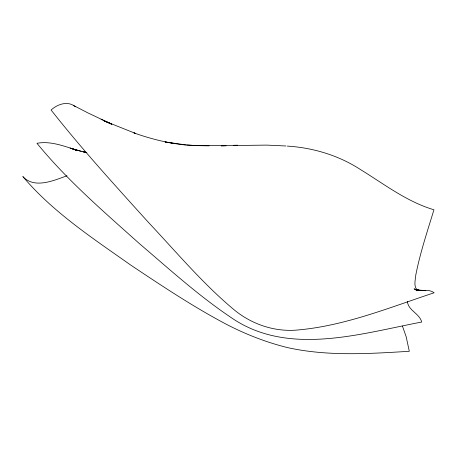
<?xml version="1.0" encoding="UTF-8"?>
<svg xmlns="http://www.w3.org/2000/svg" width="457" height="457" viewBox="0 0 457 457"><rect width="100%" height="100%" fill="white"/><g stroke="black" fill="none" stroke-linecap="round" stroke-linejoin="round"><path stroke-width="0.69" d="M66.951 175.774C53.538 180.601 34.446 189.101 22.85 176.568C53.012 212.242 92.645 238.188 130.491 264.923C161.818 285.842 193.254 306.807 226.603 324.407C246.077 334.467 266.648 342.516 287.961 347.691C327.772 356.449 368.959 353.747 409.306 351.296L406.142 336.62L402.434 326.109M421.942 290.503C426.118 290.161 430.648 290.092 434.15 292.771C388.787 307.784 343.481 326.441 295.393 330.183C272.806 331.651 250.322 323.573 233.15 308.989C202.2 282.992 176.151 251.818 148.508 222.479C115.295 185.662 81.78 149.011 51.098 110.023C57.525 104.11 68.007 100.477 75.428 106.789M221.274 146.012L226.106 145.812M425.793 290.321L416.43 290.703L423.153 290.446L415.23 289.704L420.04 290.452M233.567 145.532L266.631 145.103L285.973 145.989M223.005 145.617L237.606 145.195M223.547 145.612L197.367 145.634L186.199 144.926L165.057 141.961L175.339 143.681M197.367 145.634L209.078 145.846M186.639 145.046L197.864 145.652M287.316 146.091C313.068 147.737 338.471 155.323 360.213 169.387C384.057 184.017 406.736 201.714 433.939 209.774C427.352 231.396 420.103 252.915 415.773 275.143C415.453 279.815 413.465 285.659 416.898 289.635L418.618 290.384L414.042 288.915L420.063 290.395M185.651 145.018C167.987 143.224 150.679 138.877 133.975 132.918L135.689 133.495L104.636 121.094M86.676 152.627L84.665 152.232L86.596 152.615M86.379 152.495L82.94 151.747L86.876 152.661L74.2 149.508L81.135 151.261M79.267 150.781C65.528 146.943 51.567 140.585 36.971 143.298C67.293 180.435 103.893 211.808 139.499 243.701C168.953 268.813 197.738 294.993 229.877 316.701C286.705 357.048 359.762 333.816 421.731 322.036C419.435 313.365 408.324 310.64 407.381 301.551M70.132 148.051L77.33 150.319L72.189 148.776L76.165 150.233M103.979 120.831L111.788 124.218L87.864 112.885L73.526 105.47M111.788 124.218L101.071 119.214"/></g></svg>
